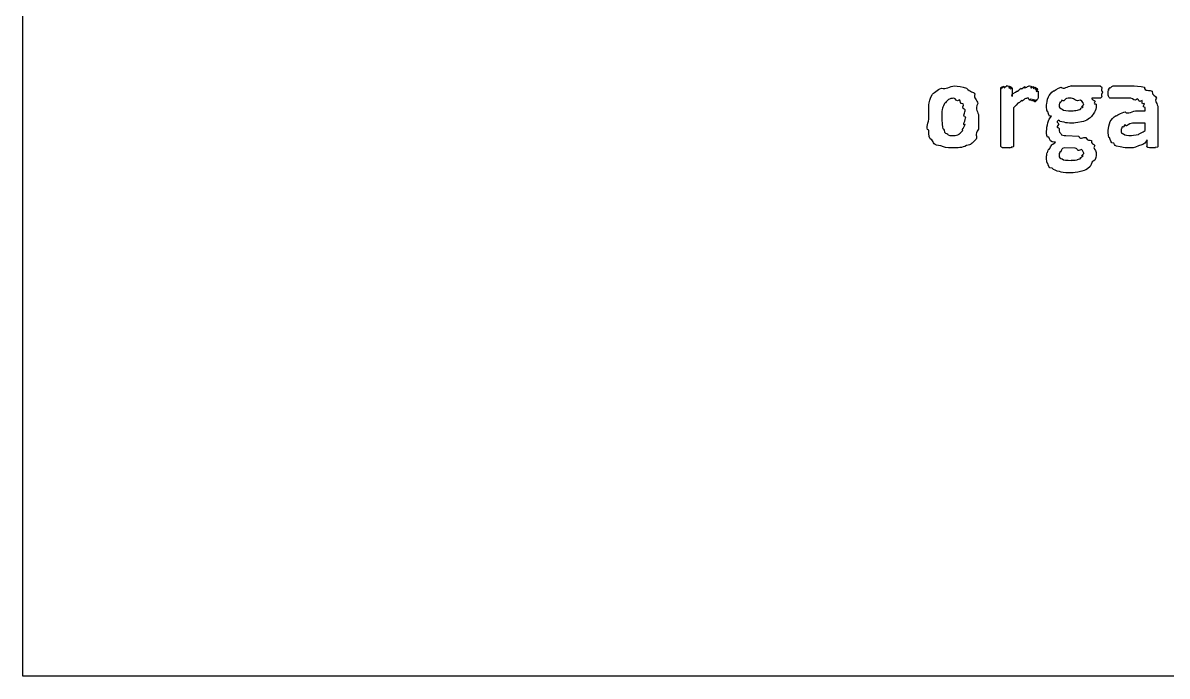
# Model space of a CAD drawing. Header units: millimetres. Extents: x 0 to 216, y 0 to 279.
# Drawn here: x 0 to 32.52, y 0 to 18.57 of the extents above; entities that cross this region are included whole.
import ezdxf

# ---------------------------------------------------------------- set-up
doc = ezdxf.new("R2010")
doc.units = ezdxf.units.MM
doc.layers.get('0').update_dxf_attribs({"linetype": 'CONTINUOUS'})

msp = doc.modelspace()

# ---------------------------------------------------------------- linework, layer by layer
at = {"color": 7}
for p, q in [((0, 0), (0, 279.4)), ((215.9, 0), (0, 0))]:
    msp.add_line(p, q, dxfattribs=at)
at = {"color": 0}
for p, q in [((27.7978, 15.0702), (27.7978, 16.7239)), ((28.123, 16.7239), (28.123, 16.4814)), ((30.0784, 16.779), (30.6186, 16.779)), ((30.6848, 16.6026), (30.6848, 16.6026)), ((28.8561, 16.542), (28.8561, 16.542)), ((30.6241, 16.4262), (30.3816, 16.4262)), ((28.1561, 16.1561), (28.1561, 15.0702)), ((30.1556, 16.2498), (30.1556, 16.2498)), ((31.677, 16.0734), (31.903, 16.0734)), ((31.903, 16.0734), (31.903, 16.1616)), ((32.2612, 16.1671), (32.2612, 15.0702)), ((26.8001, 15.8915), (26.8001, 15.8915)), ((27.1639, 15.9136), (27.1639, 15.9136)), ((31.903, 15.7207), (31.6659, 15.7207)), ((31.903, 15.5112), (31.903, 15.7207)), ((29.643, 15.3679), (30.0178, 15.3513)), ((29.9131, 15.0041), (29.5934, 15.0151)), ((31.9526, 15.0702), (31.9526, 15.2411)), ((30.1556, 14.8608), (30.1556, 14.8608))]:
    msp.add_line(p, q, dxfattribs=at)
for points in [[(25.841, 16.5255), (25.8741, 16.5723), (25.9926, 16.6688), (26.1111, 16.7128)], [(26.1111, 16.7128), (26.2296, 16.6605), (26.3536, 16.779), (26.4749, 16.779)], [(26.4749, 16.779), (26.5824, 16.779), (26.7022, 16.7583), (26.8166, 16.7184)], [(26.8166, 16.7184), (26.9324, 16.5833), (27.0123, 16.6247), (27.0536, 16.5475)], [(27.7978, 16.7239), (27.7978, 16.6315), (27.7992, 16.7376), (27.8033, 16.7459)], [(27.8033, 16.7459), (27.8047, 16.6467), (27.8157, 16.7583), (27.8309, 16.7624)], [(27.8309, 16.7624), (27.8336, 16.6577), (27.8612, 16.7735), (27.8805, 16.7735)], [(27.8805, 16.7735), (27.8749, 16.6605), (27.9301, 16.779), (27.9631, 16.779)], [(27.9631, 16.779), (27.937, 16.779), (28.0183, 16.7762), (28.0403, 16.7735)], [(28.0403, 16.7735), (27.9811, 16.6577), (28.0789, 16.7694), (28.0899, 16.7624)], [(28.0899, 16.7624), (28.0031, 16.6467), (28.1079, 16.7528), (28.112, 16.7459)], [(28.112, 16.7459), (28.0142, 16.6315), (28.123, 16.7308), (28.123, 16.7239)], [(28.123, 16.4814), (28.0624, 16.5255), (28.214, 16.593), (28.2553, 16.6302)], [(28.2553, 16.6302), (28.2636, 16.5985), (28.3393, 16.6963), (28.3766, 16.7184)], [(28.3766, 16.7184), (28.338, 16.6426), (28.4496, 16.7542), (28.4868, 16.7624)], [(28.4868, 16.7624), (28.4152, 16.6605), (28.5654, 16.779), (28.6026, 16.779)], [(28.6026, 16.779), (28.5833, 16.779), (28.6356, 16.7762), (28.6577, 16.7735)], [(28.6577, 16.7735), (28.6274, 16.6577), (28.7018, 16.7694), (28.7238, 16.7624)], [(28.7238, 16.7624), (28.6756, 16.6426), (28.7707, 16.7473), (28.79, 16.7404)], [(28.79, 16.7404), (28.7128, 16.6274), (28.8203, 16.7253), (28.8286, 16.7184)], [(28.8286, 16.7184), (28.7266, 16.6136), (28.841, 16.7032), (28.8451, 16.6963)], [(28.8451, 16.6963), (28.7348, 16.6026), (28.8506, 16.6853), (28.8506, 16.6743)], [(28.8506, 16.6743), (28.7376, 16.5806), (28.8561, 16.6467), (28.8561, 16.6247)], [(28.8561, 16.6247), (28.8561, 16.5392), (28.8561, 16.5778), (28.8561, 16.542)], [(29.1469, 16.4648), (29.1662, 16.5213), (29.231, 16.5916), (29.2902, 16.6357)], [(29.2902, 16.6357), (29.2874, 16.6136), (29.4253, 16.7184), (29.5107, 16.7404)], [(29.5107, 16.7404), (29.5782, 16.6605), (29.6926, 16.779), (29.7918, 16.779)], [(29.7918, 16.779), (29.7326, 16.779), (29.8965, 16.779), (29.9406, 16.779)], [(29.9406, 16.779), (29.942, 16.779), (30.0343, 16.779), (30.0784, 16.779)], [(30.6186, 16.779), (30.6035, 16.779), (30.6572, 16.7638), (30.6682, 16.7349)], [(30.6682, 16.7349), (30.6255, 16.6026), (30.6848, 16.6605), (30.6848, 16.6026)], [(30.6848, 16.6026), (30.6255, 16.4814), (30.6792, 16.4937), (30.6682, 16.4648)], [(30.8501, 16.5806), (30.8501, 16.5723), (30.8515, 16.6577), (30.8556, 16.6798)], [(30.8556, 16.6798), (30.8612, 16.6164), (30.8749, 16.7239), (30.8942, 16.7459)], [(30.8942, 16.7459), (30.897, 16.6605), (30.9438, 16.779), (30.9879, 16.779)], [(30.9879, 16.779), (30.9852, 16.779), (31.083, 16.779), (31.1423, 16.779)], [(31.1423, 16.779), (31.1037, 16.779), (31.2636, 16.779), (31.3297, 16.779)], [(31.3297, 16.779), (31.3573, 16.779), (31.4689, 16.779), (31.5391, 16.779)], [(31.5391, 16.779), (31.5584, 16.779), (31.7831, 16.7652), (31.8754, 16.7404)], [(31.8754, 16.7404), (31.8602, 16.6095), (32.0408, 16.6756), (32.0959, 16.6247)], [(32.0959, 16.6247), (32.0918, 16.5062), (32.1965, 16.5089), (32.2227, 16.4317)], [(25.7528, 16.2443), (25.7528, 16.2967), (25.7817, 16.4483), (25.841, 16.5255)], [(26.1993, 16.2774), (26.1386, 16.1616), (26.1469, 16.1727), (26.1331, 16.1065)], [(26.304, 16.3876), (26.1965, 16.2567), (26.2282, 16.3242), (26.1993, 16.2774)], [(26.4638, 16.4262), (26.3991, 16.4262), (26.3481, 16.4124), (26.304, 16.3876)], [(26.6237, 16.3821), (26.5245, 16.3077), (26.5259, 16.4262), (26.4638, 16.4262)], [(26.7284, 16.2664), (26.6127, 16.2526), (26.6678, 16.3559), (26.6237, 16.3821)], [(26.7836, 16.0955), (26.6637, 16.1534), (26.7532, 16.2181), (26.7284, 16.2664)], [(27.0536, 16.5475), (27.0164, 16.4331), (27.1267, 16.3835), (27.1418, 16.2774)], [(27.1418, 16.2774), (27.0454, 16.1024), (27.1639, 16.0486), (27.1639, 15.9136)], [(28.2774, 16.2829), (28.1974, 16.1796), (28.2002, 16.2071), (28.1561, 16.1561)], [(28.3876, 16.3656), (28.2746, 16.2498), (28.3173, 16.3187), (28.2774, 16.2829)], [(28.4813, 16.4097), (28.3407, 16.2898), (28.4207, 16.3876), (28.3876, 16.3656)], [(28.5805, 16.4262), (28.5213, 16.4262), (28.5144, 16.4207), (28.4813, 16.4097)], [(28.6522, 16.4152), (28.5805, 16.3077), (28.6053, 16.4262), (28.5805, 16.4262)], [(28.7183, 16.3987), (28.6274, 16.2967), (28.677, 16.411), (28.6522, 16.4152)], [(28.7679, 16.3821), (28.6646, 16.2857), (28.7362, 16.3945), (28.7183, 16.3987)], [(28.8065, 16.3766), (28.6935, 16.2746), (28.7817, 16.378), (28.7679, 16.3821)], [(28.8286, 16.3821), (28.7155, 16.2746), (28.8175, 16.3766), (28.8065, 16.3766)], [(28.8451, 16.4097), (28.7266, 16.2857), (28.8355, 16.389), (28.8286, 16.3821)], [(28.8561, 16.4593), (28.8561, 16.4262), (28.852, 16.4207), (28.8451, 16.4097)], [(28.8561, 16.542), (28.8561, 16.4703), (28.8561, 16.4814), (28.8561, 16.4593)], [(29.0973, 16.2388), (29.0973, 16.2677), (29.1138, 16.3987), (29.1469, 16.4648)], [(29.4721, 16.316), (29.4501, 16.2126), (29.4501, 16.2691), (29.4501, 16.2443)], [(29.5327, 16.3711), (29.479, 16.2567), (29.4859, 16.338), (29.4721, 16.316)], [(29.643, 16.4097), (29.5341, 16.2898), (29.5617, 16.389), (29.5327, 16.3711)], [(29.7973, 16.4262), (29.6223, 16.4262), (29.6871, 16.4207), (29.643, 16.4097)], [(30.0619, 16.3766), (29.9131, 16.3077), (29.9103, 16.4262), (29.7973, 16.4262)], [(30.1556, 16.2498), (30.1556, 16.2457), (30.1239, 16.3463), (30.0619, 16.3766)], [(30.3816, 16.4262), (30.3541, 16.4), (30.4616, 16.3725), (30.4808, 16.3435)], [(30.4808, 16.3435), (30.3899, 16.2278), (30.5084, 16.2884), (30.5084, 16.2553)], [(30.6682, 16.4648), (30.6035, 16.4262), (30.6421, 16.4262), (30.6241, 16.4262)], [(30.8501, 16.5144), (30.8501, 16.5062), (30.8501, 16.5585), (30.8501, 16.5806)], [(30.8667, 16.4648), (30.8529, 16.4662), (30.8529, 16.4951), (30.8501, 16.5144)], [(30.8887, 16.4373), (30.8681, 16.44), (30.8736, 16.4538), (30.8667, 16.4648)], [(30.9163, 16.4262), (30.8832, 16.4262), (30.8956, 16.429), (30.8887, 16.4373)], [(30.9879, 16.4262), (30.908, 16.4262), (30.9301, 16.4262), (30.9163, 16.4262)], [(31.1092, 16.4262), (30.9742, 16.4262), (31.021, 16.4262), (30.9879, 16.4262)], [(31.2746, 16.4262), (31.1878, 16.4262), (31.1561, 16.4262), (31.1092, 16.4262)], [(31.495, 16.4262), (31.3159, 16.4262), (31.3407, 16.4262), (31.2746, 16.4262)], [(31.6825, 16.4097), (31.5888, 16.3077), (31.5681, 16.4262), (31.495, 16.4262)], [(31.8093, 16.3601), (31.6907, 16.2857), (31.7335, 16.3987), (31.6825, 16.4097)], [(31.8809, 16.2774), (31.7569, 16.2416), (31.8423, 16.338), (31.8093, 16.3601)], [(31.903, 16.1616), (31.7872, 16.1754), (31.8947, 16.2443), (31.8809, 16.2774)], [(32.2227, 16.4317), (32.1427, 16.3518), (32.2612, 16.2664), (32.2612, 16.1671)], [(25.7528, 15.8805), (25.7528, 15.9591), (25.7528, 16.1341), (25.7528, 16.2443)], [(26.1331, 16.1065), (26.1124, 16.0321), (26.1166, 15.9756), (26.1166, 15.9026)], [(26.8001, 15.8915), (26.6857, 15.9081), (26.7946, 16.0321), (26.7836, 16.0955)], [(29.1303, 16.0569), (29.0973, 15.9963), (29.0973, 16.1685), (29.0973, 16.2388)], [(29.2351, 15.9191), (29.1441, 15.8929), (29.1551, 16.0045), (29.1303, 16.0569)], [(29.4501, 16.2443), (29.4501, 16.1355), (29.4804, 16.1506), (29.5438, 16.1175)], [(29.5438, 16.1175), (29.5741, 16.0734), (29.6926, 16.0734), (29.8028, 16.0734)], [(29.8028, 16.0734), (29.8649, 16.0734), (29.9186, 16.0762), (29.9627, 16.0845)], [(29.9627, 16.0845), (29.9531, 16.0914), (30.0413, 16.1079), (30.0674, 16.123)], [(30.0674, 16.123), (30.0082, 16.1244), (30.1184, 16.1616), (30.1336, 16.1837)], [(30.1336, 16.1837), (30.0371, 16.1685), (30.1556, 16.2278), (30.1556, 16.2498)], [(30.4588, 16.0293), (30.3237, 15.8598), (30.3775, 15.9053), (30.3155, 15.8585)], [(30.5084, 16.2553), (30.5084, 16.1093), (30.4919, 16.0955), (30.4588, 16.0293)], [(31.0706, 15.9356), (31.0665, 15.9108), (31.2263, 16.0183), (31.3297, 16.0404)], [(31.3297, 16.0404), (31.3903, 15.9549), (31.5474, 16.0734), (31.677, 16.0734)], [(25.7473, 15.5167), (25.6343, 15.5732), (25.7528, 15.7441), (25.7528, 15.8805)], [(26.1166, 15.9026), (26.1124, 15.7675), (26.1221, 15.7593), (26.1331, 15.6931)], [(26.1331, 15.6931), (26.1345, 15.5222), (26.1621, 15.5732), (26.1882, 15.5222)], [(26.7174, 15.5112), (26.6595, 15.5112), (26.767, 15.6132), (26.7781, 15.6766)], [(26.7781, 15.6766), (26.6857, 15.6393), (26.8001, 15.8144), (26.8001, 15.8915)], [(27.1639, 15.9136), (27.1639, 15.7165), (27.1611, 15.66), (27.1584, 15.5498)], [(29.0973, 15.4947), (29.0973, 15.5401), (29.1097, 15.6614), (29.1358, 15.7317)], [(29.1358, 15.7317), (29.1483, 15.7978), (29.1937, 15.864), (29.2351, 15.9191)], [(29.439, 15.8034), (29.3288, 15.7455), (29.4445, 15.7386), (29.4445, 15.6986)], [(29.4445, 15.6986), (29.3315, 15.5512), (29.4501, 15.6187), (29.4501, 15.5718)], [(29.5934, 15.7427), (29.479, 15.7538), (29.4749, 15.7813), (29.439, 15.8034)], [(29.8028, 15.7207), (29.7284, 15.7207), (29.6595, 15.7275), (29.5934, 15.7427)], [(30.0895, 15.7538), (29.909, 15.7207), (29.909, 15.7207), (29.8028, 15.7207)], [(30.3155, 15.8585), (30.1997, 15.7675), (30.1777, 15.7786), (30.0895, 15.7538)], [(30.8501, 15.5222), (30.8501, 15.5622), (30.8681, 15.6945), (30.9053, 15.7648)], [(30.9053, 15.7648), (30.9273, 15.8199), (31.0003, 15.8915), (31.0706, 15.9356)], [(31.3242, 15.6711), (31.247, 15.5553), (31.2594, 15.6352), (31.2415, 15.6104)], [(31.462, 15.7041), (31.3201, 15.5842), (31.36, 15.6848), (31.3242, 15.6711)], [(31.6659, 15.7207), (31.5516, 15.7207), (31.5199, 15.7152), (31.462, 15.7041)], [(25.8355, 15.2411), (25.7486, 15.2425), (25.7473, 15.4092), (25.7473, 15.5167)], [(26.1882, 15.5222), (26.1855, 15.423), (26.2489, 15.4354), (26.293, 15.4065)], [(26.293, 15.4065), (26.2737, 15.3679), (26.3922, 15.3679), (26.4583, 15.3679)], [(26.4583, 15.3679), (26.5162, 15.3679), (26.5686, 15.3803), (26.6127, 15.4065)], [(26.6127, 15.4065), (26.6044, 15.4189), (26.6912, 15.4671), (26.7174, 15.5112)], [(27.1584, 15.5498), (27.0426, 15.3817), (27.1363, 15.3486), (27.0922, 15.2687)], [(29.1579, 15.3183), (29.0973, 15.2714), (29.0973, 15.4313), (29.0973, 15.4947)], [(29.3453, 15.1805), (29.1772, 15.1612), (29.1979, 15.2631), (29.1579, 15.3183)], [(29.4501, 15.5718), (29.4501, 15.4451), (29.4666, 15.463), (29.4997, 15.423)], [(29.4997, 15.423), (29.519, 15.3679), (29.5837, 15.3679), (29.643, 15.3679)], [(30.0178, 15.3513), (30.015, 15.2356), (30.1515, 15.3348), (30.2107, 15.3128)], [(30.2107, 15.3128), (30.2548, 15.1942), (30.3265, 15.2645), (30.3706, 15.2246)], [(30.8887, 15.3072), (30.8501, 15.2714), (30.8501, 15.4409), (30.8501, 15.5222)], [(31.0045, 15.1474), (30.9053, 15.1474), (30.9177, 15.2438), (30.8887, 15.3072)], [(31.2415, 15.6104), (31.2098, 15.5071), (31.214, 15.5622), (31.214, 15.5333)], [(31.214, 15.5333), (31.2098, 15.4258), (31.2374, 15.4409), (31.2856, 15.412)], [(31.2856, 15.412), (31.309, 15.3679), (31.4083, 15.3679), (31.5006, 15.3679)], [(31.5006, 15.3679), (31.4744, 15.3679), (31.6411, 15.3789), (31.7045, 15.401)], [(31.7045, 15.401), (31.7169, 15.4147), (31.8327, 15.463), (31.903, 15.5112)], [(26.0946, 15.0702), (25.8658, 15.0923), (25.8933, 15.1667), (25.8355, 15.2411)], [(26.4418, 15.0151), (26.2158, 15.0151), (26.2117, 15.033), (26.0946, 15.0702)], [(26.8222, 15.0813), (26.6857, 15.0151), (26.5631, 15.0151), (26.4418, 15.0151)], [(27.0922, 15.2687), (26.9544, 15.1033), (26.9572, 15.1253), (26.8222, 15.0813)], [(27.8033, 15.0482), (27.7978, 15.044), (27.7978, 15.062), (27.7978, 15.0702)], [(27.8309, 15.0261), (27.8088, 15.0289), (27.8102, 15.0399), (27.8033, 15.0482)], [(27.886, 15.0151), (27.8336, 15.0179), (27.8446, 15.022), (27.8309, 15.0261)], [(27.9742, 15.0151), (27.8819, 15.0151), (27.9108, 15.0151), (27.886, 15.0151)], [(28.0624, 15.0151), (27.9521, 15.0151), (28.01, 15.0151), (27.9742, 15.0151)], [(28.1175, 15.0261), (27.999, 15.0179), (28.0872, 15.0179), (28.0624, 15.0151)], [(28.1451, 15.0482), (28.0252, 15.0289), (28.1313, 15.033), (28.1175, 15.0261)], [(28.1561, 15.0702), (28.1533, 15.044), (28.1519, 15.0551), (28.1451, 15.0482)], [(29.1138, 14.8828), (29.1193, 14.847), (29.1386, 14.9545), (29.1579, 14.9876)], [(29.1579, 14.9876), (29.1593, 14.9131), (29.2048, 15.0537), (29.2351, 15.0868)], [(29.2351, 15.0868), (29.2213, 15.095), (29.304, 15.1501), (29.3453, 15.1805)], [(29.5934, 15.0151), (29.5162, 14.9972), (29.5396, 14.9793), (29.5217, 14.96)], [(30.0895, 14.971), (29.9489, 14.8911), (29.9861, 15.0041), (29.9131, 15.0041)], [(30.1556, 14.8608), (30.1556, 14.8428), (30.1336, 14.9462), (30.0895, 14.971)], [(30.3706, 15.2246), (30.343, 15.1171), (30.4478, 15.1391), (30.4698, 15.0813)], [(30.4698, 15.0813), (30.3899, 15.0041), (30.5084, 14.9628), (30.5084, 14.8883)], [(31.1864, 15.0482), (31.0045, 15.0592), (31.0555, 15.1033), (31.0045, 15.1474)], [(31.4289, 15.0151), (31.2649, 15.0151), (31.2594, 15.0261), (31.1864, 15.0482)], [(31.71, 15.0702), (31.5695, 15.0151), (31.5281, 15.0151), (31.4289, 15.0151)], [(31.9526, 15.2411), (31.8644, 15.0881), (31.7982, 15.1061), (31.71, 15.0702)], [(31.9691, 15.0372), (31.9374, 15.0372), (31.9526, 15.0551), (31.9526, 15.0702)], [(32.0187, 15.0206), (31.9595, 15.022), (31.9801, 15.0289), (31.9691, 15.0372)], [(32.1069, 15.0151), (32.0036, 15.0151), (32.0408, 15.0165), (32.0187, 15.0206)], [(32.1951, 15.0206), (32.0807, 15.0151), (32.1469, 15.0151), (32.1069, 15.0151)], [(32.2447, 15.0372), (32.1207, 15.022), (32.2171, 15.0234), (32.1951, 15.0206)], [(32.2612, 15.0702), (32.2612, 15.0372), (32.2557, 15.044), (32.2447, 15.0372)], [(29.0973, 14.7616), (29.0973, 14.7698), (29.1028, 14.8428), (29.1138, 14.8828)], [(29.1303, 14.5796), (29.0973, 14.5452), (29.0973, 14.6954), (29.0973, 14.7616)], [(29.4556, 14.8663), (29.4501, 14.7808), (29.4501, 14.8318), (29.4501, 14.8167)], [(29.4501, 14.8167), (29.4501, 14.7147), (29.479, 14.7271), (29.5383, 14.7009)], [(29.4776, 14.9104), (29.4569, 14.8139), (29.4583, 14.8814), (29.4556, 14.8663)], [(29.5217, 14.96), (29.479, 14.8428), (29.4886, 14.9255), (29.4776, 14.9104)], [(29.5383, 14.7009), (29.5713, 14.6623), (29.6843, 14.6623), (29.7918, 14.6623)], [(29.7918, 14.6623), (29.7477, 14.6623), (29.9186, 14.6678), (29.9627, 14.6789)], [(29.9627, 14.6789), (29.9572, 14.6844), (30.0468, 14.705), (30.0729, 14.723)], [(30.0729, 14.723), (30.0123, 14.7216), (30.1225, 14.7643), (30.1336, 14.7891)], [(30.1336, 14.7891), (30.0371, 14.7698), (30.1556, 14.836), (30.1556, 14.8608)], [(30.4643, 14.6678), (30.332, 14.5962), (30.3899, 14.5383), (30.332, 14.4859)], [(30.5084, 14.8883), (30.5084, 14.7367), (30.4932, 14.7381), (30.4643, 14.6678)], [(29.2516, 14.4363), (29.1441, 14.435), (29.1551, 14.5245), (29.1303, 14.5796)], [(29.4611, 14.3426), (29.3729, 14.3536), (29.3067, 14.3964), (29.2516, 14.4363)], [(29.7753, 14.3095), (29.5451, 14.3095), (29.5493, 14.3206), (29.4611, 14.3426)], [(30.1005, 14.3591), (29.909, 14.3095), (29.8993, 14.3095), (29.7753, 14.3095)], [(30.332, 14.4859), (30.2135, 14.3729), (30.1956, 14.3895), (30.1005, 14.3591)]]:
    msp.add_open_spline(points, degree=3, dxfattribs=at)

doc.saveas('drawing.dxf')
